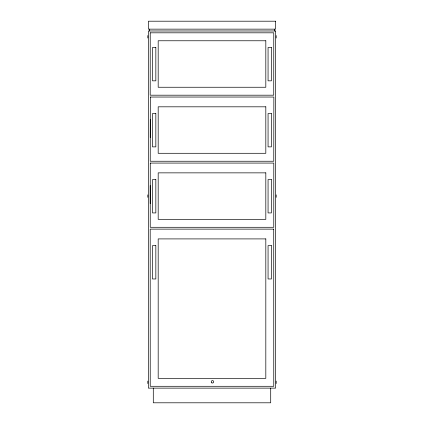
<?xml version="1.0" encoding="UTF-8"?>
<svg xmlns="http://www.w3.org/2000/svg" width="424" height="424" viewBox="0 0 424 424"><rect width="100%" height="100%" fill="white"/><g stroke="black" fill="none" stroke-linecap="round" stroke-linejoin="round"><path stroke-width="0.64" d="M150.266 137.482L150.292 119.605M150.213 203.594L150.223 185.553M276.209 35.574L276.209 38.017M276.209 194.876L276.209 197.324M276.209 381.091L276.209 383.534M274.376 29.15L274.376 30.984M270.708 388.124L270.708 402.8L153.292 402.8L153.292 388.124M149.624 29.15L149.624 30.984M147.791 35.574L147.791 38.017M147.791 194.876L147.791 197.324M147.791 381.091L147.791 383.534M150.234 32.818L150.202 95.193L273.734 95.193L273.766 32.818L150.234 32.818M150.266 163.076L150.234 227.291L273.766 227.291L273.798 163.076L150.266 163.076M150.324 97.038L150.234 161.242L273.766 161.242L273.856 97.038L150.324 97.038M275.6 21.2L148.4 21.2L148.4 29.15L275.6 29.15L275.6 21.2M275.6 30.984L148.4 30.984L148.4 388.124L275.6 388.124L275.6 30.984M265.816 40.768L158.184 40.768L158.184 87.249L265.816 87.249L265.816 40.768M155.841 47.504L152.476 47.504L152.476 80.836L155.841 80.836L155.841 47.504M271.429 47.504L268.063 47.504L268.063 80.836L271.429 80.836L271.429 47.504M265.816 106.816L158.184 106.816L158.184 153.292L265.816 153.292L265.816 106.816M155.841 113.553L152.476 113.553L152.476 146.879L155.841 146.879L155.841 113.553M271.429 113.553L268.063 113.553L268.063 146.879L271.429 146.879L271.429 113.553M265.816 172.859L158.184 172.859L158.184 219.341L265.816 219.341L265.816 172.859M155.841 179.596L152.476 179.596L152.476 212.928L155.841 212.928L155.841 179.596M271.429 179.596L268.063 179.596L268.063 212.928L271.429 212.928L271.429 179.596M273.724 229.124L150.197 229.124L150.234 386.291L273.766 386.291L273.724 229.124M265.816 238.908L158.184 238.908L158.184 378.341L265.816 378.341L265.816 238.908M155.841 245.644L152.476 245.644L152.476 278.971L155.841 278.971L155.841 245.644M271.429 245.644L268.063 245.644L268.063 278.971L271.429 278.971L271.429 245.644M211.873 382.867A1.224 1.224 0 0 0 213.707 381.807A1.224 1.224 0 0 0 211.873 380.747A1.224 1.224 0 0 0 211.873 382.867"/></g></svg>
